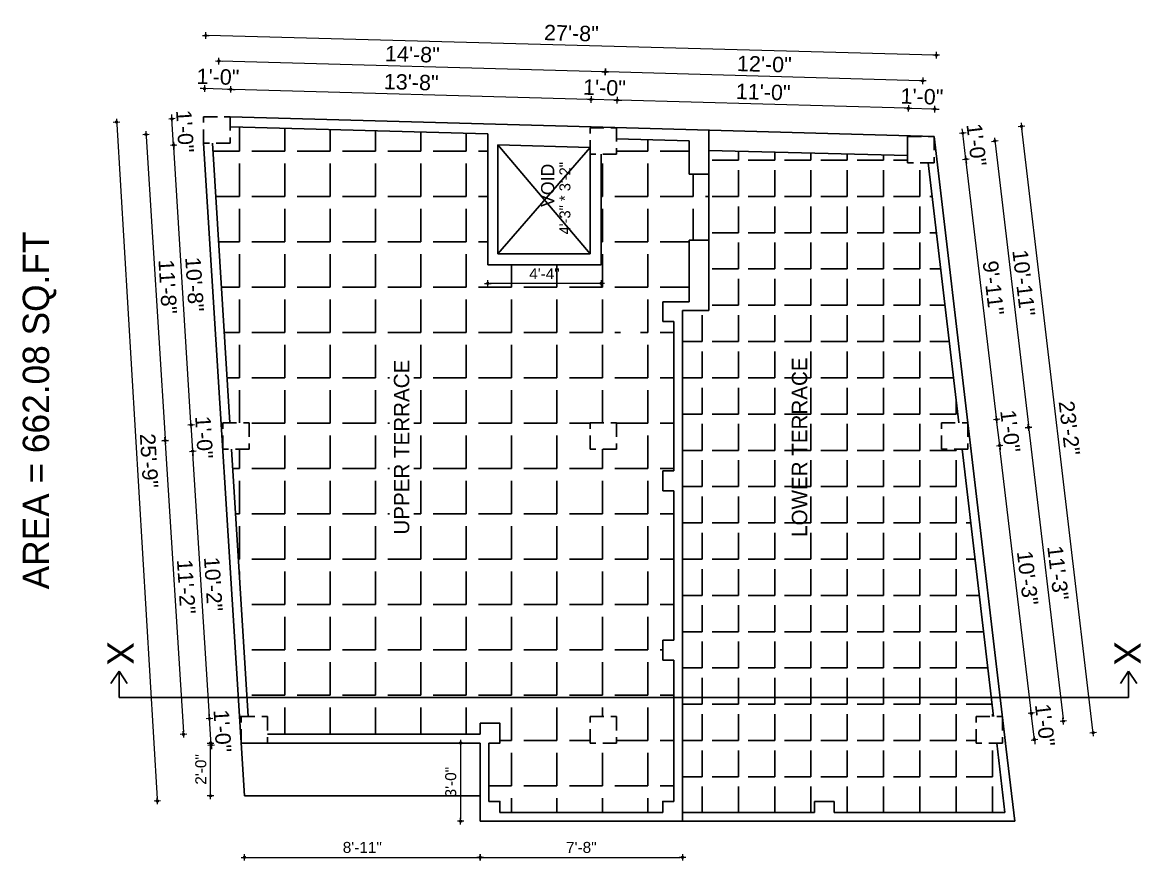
# Model space of a CAD drawing. Header units: inches. Extents: x 10143 to 33197, y -150 to 3760.
# Drawn here: x 27609 to 28117, y 2738 to 3120 of the extents above; entities that cross this region are included whole.
import ezdxf
from ezdxf.enums import TextEntityAlignment as Align

# ---------------------------------------------------------------- set-up
doc = ezdxf.new("R2010")
doc.units = ezdxf.units.IN
doc.header["$LTSCALE"] = 0.5
doc.header["$MEASUREMENT"] = 0
doc.header["$PDMODE"] = 66
doc.linetypes.add('DASHED2', pattern=[0.375, 0.25, -0.125])
for name, color, linetype, lineweight in [('DW TEXT', 92, 'Continuous', 15), ('hatch', 9, 'Continuous', 0), ('Toilet', 7, 'Continuous', 25)]:
    doc.layers.add(name, color=color, linetype=linetype, lineweight=lineweight)
doc.styles.add('CEN', font='GOTHIC.TTF')
doc.styles.get("Standard").update_dxf_attribs({"font": 'arial.ttf'})
doc.dimstyles.new('S8', dxfattribs={"dimtxt": 5, "dimasz": 1, "dimexe": 6, "dimexo": 18, "dimgap": 1.9375, "dimtad": 1, "dimdec": 0, "dimzin": 3, "dimdsep": 46, "dimlunit": 4, "dimtxsty": 'Standard', "dimblk": 'dot 2', "dimcen": 12, "dimse1": 1, "dimse2": 1, "dimclrd": 1, "dimclre": 1, "dimclrt": 256, "dimadec": 0, "dimazin": 0, "dimtfac": 0.75, "dimtdec": 0, "dimtix": 1, "dimtmove": 1, "dimatfit": 3, "dimldrblk": 'DOT', "dimfxl": 1, "dimtolj": 1, "dimtzin": 0, "dimlwd": 9, "dimlwe": 9, "dimarcsym": 0})
pattern_1 = [(90, (29584.12, -20471.976), (-20.625, 6e-15), [15, -5.625]), (180, (29584.12, -20471.976), (-8e-15, -20.625), [15, -5.625])]
pattern_2 = [(90, (29584.12, -20471.976), (-16.5, 5e-15), [12, -4.5]), (180, (29584.12, -20471.976), (-6e-15, -16.5), [12, -4.5])]

# ---------------------------------------------------------------- blocks, each defined once
blk = doc.blocks.new('dot1')
at = {"layer": 'hatch'}
h = blk.add_hatch(color=256, dxfattribs=at)
edge = h.paths.add_edge_path()
edge.add_arc((0, 0), 1, 0, 360)
for p, q in [((3, 0), (-3, 0)), ((0, 3), (0, -3))]:
    blk.add_line(p, q, dxfattribs=at)
blk.add_circle((0, 0), 1, dxfattribs=at)
blk = doc.blocks.new('dot 2')
at = {"layer": 'hatch', "xscale": 0.5, "yscale": 0.5, "zscale": 0.5}
blk.add_blockref('dot1', (0, 0), dxfattribs=at)
blk = doc.blocks.new('*D2130')
at = {"layer": 'Defpoints', "color": 0, "transparency": 16777216}
for p in [(28054.2, 2803.88), (28067.32, 2805.42), (28055.62, 2791.88)]:
    blk.add_point(p, dxfattribs=at)
at = {"layer": 'Toilet', "color": 1, "lineweight": 9, "transparency": 16777216}
for p, q in [((28067.2, 2806.42), (28067.08, 2807.41)), ((28068.73, 2793.42), (28067.32, 2805.42)), ((28068.85, 2792.43), (28068.97, 2791.44))]:
    blk.add_line(p, q, dxfattribs=at)
for p, rotation in [((28067.32, 2805.42), 276.7273510482261), ((28068.73, 2793.42), 96.72735104822614)]:
    blk.add_blockref('dot 2', p, dxfattribs=dict(at, rotation=rotation))
at = {"layer": 'Toilet', "transparency": 16777216, "insert": (28073.5, 2800.07), "char_height": 7, "attachment_point": 5, "rotation": 276.7274}
blk.add_mtext('\\A1;1\'-0"', dxfattribs=at)
blk = doc.blocks.new('_Dot')
at = {"color": 0, "linetype": 'ByBlock', "lineweight": -2}
blk.add_line((-0.5, 0), (-1, 0), dxfattribs=at)
at = {"color": 0, "linetype": 'ByBlock', "const_width": 0.5}
blk.add_lwpolyline([(-0.25, 0, 1), (0.25, 0, 1)], format="xyb", close=True, dxfattribs=at)
blk = doc.blocks.new('*D2131')
at = {"layer": 'Defpoints', "color": 0, "transparency": 16777216}
for p in [(28038.44, 2925.5), (28052.95, 2927.21), (28054.2, 2803.88)]:
    blk.add_point(p, dxfattribs=at)
at = {"layer": 'Toilet', "color": 1, "lineweight": 9, "transparency": 16777216}
blk.add_line((28067.2, 2806.42), (28053.07, 2926.22), dxfattribs=at)
for p, rotation in [((28052.95, 2927.21), 96.72735104826442), ((28067.32, 2805.42), 276.7273510482644)]:
    blk.add_blockref('dot 2', p, dxfattribs=dict(at, rotation=rotation))
at = {"layer": 'Toilet', "transparency": 16777216, "insert": (28065.61, 2866.96), "char_height": 7, "attachment_point": 5, "rotation": 276.7274}
blk.add_mtext('\\A1;10\'-3"', dxfattribs=at)
blk = doc.blocks.new('*D2132')
at = {"layer": 'Defpoints', "color": 0, "transparency": 16777216}
for p in [(28051.56, 2939.05), (28038.44, 2937.5), (28038.44, 2925.5)]:
    blk.add_point(p, dxfattribs=at)
at = {"layer": 'Toilet', "color": 1, "lineweight": 9, "transparency": 16777216}
for p, q in [((28051.44, 2940.04), (28051.32, 2941.03)), ((28052.95, 2927.21), (28051.56, 2939.05)), ((28053.07, 2926.22), (28053.19, 2925.22))]:
    blk.add_line(p, q, dxfattribs=at)
for p, rotation in [((28051.56, 2939.05), 276.7273510482644), ((28052.95, 2927.21), 96.72735104826442)]:
    blk.add_blockref('dot 2', p, dxfattribs=dict(at, rotation=rotation))
at = {"layer": 'Toilet', "transparency": 16777216, "insert": (28057.73, 2933.77), "char_height": 7, "attachment_point": 5, "rotation": 276.7274}
blk.add_mtext('\\A1;1\'-0"', dxfattribs=at)
blk = doc.blocks.new('*D2133')
at = {"layer": 'Defpoints', "color": 0, "transparency": 16777216}
for p in [(28037.58, 3057.49), (28023.08, 3055.78), (28038.44, 2937.5)]:
    blk.add_point(p, dxfattribs=at)
at = {"layer": 'Toilet', "color": 1, "lineweight": 9, "transparency": 16777216}
blk.add_line((28051.44, 2940.04), (28037.7, 3056.5), dxfattribs=at)
for p, rotation in [((28037.58, 3057.49), 96.72735104826442), ((28051.56, 2939.05), 276.7273510482644)]:
    blk.add_blockref('dot 2', p, dxfattribs=dict(at, rotation=rotation))
at = {"layer": 'Toilet', "transparency": 16777216, "insert": (28050.04, 2998.91), "char_height": 7, "attachment_point": 5, "rotation": 276.7274}
blk.add_mtext('\\A1;9\'-11"', dxfattribs=at)
blk = doc.blocks.new('*D2134')
at = {"layer": 'Defpoints', "color": 0, "transparency": 16777216}
for p in [(28023.08, 3067.78), (28036.19, 3069.32), (28023.08, 3055.78)]:
    blk.add_point(p, dxfattribs=at)
at = {"layer": 'Toilet', "color": 1, "lineweight": 9, "transparency": 16777216}
for p, q in [((28036.07, 3070.32), (28035.95, 3071.31)), ((28037.58, 3057.49), (28036.19, 3069.32)), ((28037.7, 3056.5), (28037.82, 3055.5))]:
    blk.add_line(p, q, dxfattribs=at)
for p, rotation in [((28036.19, 3069.32), 276.7273510482644), ((28037.58, 3057.49), 96.72735104826442)]:
    blk.add_blockref('dot 2', p, dxfattribs=dict(at, rotation=rotation))
at = {"layer": 'Toilet', "transparency": 16777216, "insert": (28042.36, 3064.05), "char_height": 7, "attachment_point": 5, "rotation": 276.7274}
blk.add_mtext('\\A1;1\'-0"', dxfattribs=at)
blk = doc.blocks.new('*D2135')
at = {"layer": 'Defpoints', "color": 0, "transparency": 16777216}
for p in [(28017.08, 3061.78), (28066.08, 2935.47), (28032.44, 2931.5)]:
    blk.add_point(p, dxfattribs=at)
at = {"layer": 'Toilet', "color": 1, "lineweight": 9, "transparency": 16777216}
blk.add_line((28050.83, 3064.75), (28065.97, 2936.46), dxfattribs=at)
for p, rotation in [((28050.72, 3065.75), 96.72735104822522), ((28066.08, 2935.47), 276.7273510482252)]:
    blk.add_blockref('dot 2', p, dxfattribs=dict(at, rotation=rotation))
at = {"layer": 'Toilet', "transparency": 16777216, "insert": (28063.87, 3001.25), "char_height": 7, "attachment_point": 5, "rotation": 276.7274}
blk.add_mtext('\\A1;10\'-11"', dxfattribs=at)
blk = doc.blocks.new('*D2136')
at = {"layer": 'Defpoints', "color": 0, "transparency": 16777216}
for p in [(28032.44, 2931.5), (28081.85, 2801.84), (28048.2, 2797.88)]:
    blk.add_point(p, dxfattribs=at)
at = {"layer": 'Toilet', "color": 1, "lineweight": 9, "transparency": 16777216}
blk.add_line((28066.2, 2934.47), (28081.73, 2802.84), dxfattribs=at)
for p, rotation in [((28066.08, 2935.47), 96.72735104826452), ((28081.85, 2801.84), 276.7273510482645)]:
    blk.add_blockref('dot 2', p, dxfattribs=dict(at, rotation=rotation))
at = {"layer": 'Toilet', "transparency": 16777216, "insert": (28079.44, 2869.3), "char_height": 7, "attachment_point": 5, "rotation": 276.7274}
blk.add_mtext('\\A1;11\'-3"', dxfattribs=at)
blk = doc.blocks.new('*D2137')
at = {"layer": 'Defpoints', "color": 0, "transparency": 16777216}
for p in [(28062.87, 3072.47), (28023.08, 3067.78), (28055.62, 2791.88)]:
    blk.add_point(p, dxfattribs=at)
at = {"layer": 'Toilet', "color": 1, "lineweight": 9, "transparency": 16777216}
blk.add_line((28095.3, 2797.56), (28062.99, 3071.48), dxfattribs=at)
for p, rotation in [((28062.87, 3072.47), 96.72735104822537), ((28095.42, 2796.57), 276.7273510482254)]:
    blk.add_blockref('dot 2', p, dxfattribs=dict(at, rotation=rotation))
at = {"layer": 'Toilet', "transparency": 16777216, "insert": (28084.62, 2935.17), "char_height": 7, "attachment_point": 5, "rotation": 276.7274}
blk.add_mtext('\\A1;23\'-2"', dxfattribs=at)
blk = doc.blocks.new('*D2138')
at = {"layer": 'Defpoints', "color": 0, "transparency": 16777216}
for p in [(27873.59, 3097.21), (27872.71, 3065.82), (28017.08, 3061.78)]:
    blk.add_point(p, dxfattribs=at)
at = {"layer": 'Toilet', "color": 1, "lineweight": 9, "transparency": 16777216}
blk.add_line((28016.96, 3093.19), (27874.59, 3097.18), dxfattribs=at)
for p, rotation in [((27873.59, 3097.21), 178.3940478382747), ((28017.95, 3093.16), 358.3940478382747)]:
    blk.add_blockref('dot 2', p, dxfattribs=dict(at, rotation=rotation))
at = {"layer": 'Toilet', "transparency": 16777216, "insert": (27945.93, 3100.69), "char_height": 7, "attachment_point": 5, "rotation": 358.394}
blk.add_mtext('\\A1;12\'-0"', dxfattribs=at)
blk = doc.blocks.new('*D2139')
at = {"layer": 'Defpoints', "color": 0, "transparency": 16777216}
for p in [(27697.86, 3102.13), (27696.98, 3070.75), (27872.71, 3065.82)]:
    blk.add_point(p, dxfattribs=at)
at = {"layer": 'Toilet', "color": 1, "lineweight": 9, "transparency": 16777216}
blk.add_line((27872.59, 3097.23), (27698.86, 3102.1), dxfattribs=at)
for p, rotation in [((27697.86, 3102.13), 178.3940478382136), ((27873.59, 3097.21), 358.3940478382136)]:
    blk.add_blockref('dot 2', p, dxfattribs=dict(at, rotation=rotation))
at = {"layer": 'Toilet', "transparency": 16777216, "insert": (27785.88, 3105.18), "char_height": 7, "attachment_point": 5, "rotation": 358.394}
blk.add_mtext('\\A1;14\'-8"', dxfattribs=at)
blk = doc.blocks.new('*D2044')
at = {"layer": 'Defpoints', "color": 0, "transparency": 16777216}
for p in [(28011.43, 3080.62), (28011.08, 3068.11), (28023.08, 3067.78)]:
    blk.add_point(p, dxfattribs=at)
at = {"layer": 'Toilet', "color": 1, "lineweight": 9, "transparency": 16777216}
for p, q in [((28010.43, 3080.65), (28009.43, 3080.68)), ((28023.43, 3080.29), (28011.43, 3080.62)), ((28024.43, 3080.26), (28025.43, 3080.23))]:
    blk.add_line(p, q, dxfattribs=at)
for p, rotation in [((28011.43, 3080.62), 358.3940478382726), ((28023.43, 3080.29), 178.3940478382726)]:
    blk.add_blockref('dot 2', p, dxfattribs=dict(at, rotation=rotation))
at = {"layer": 'Toilet', "transparency": 16777216, "insert": (28017.58, 3085.96), "char_height": 7, "attachment_point": 5, "rotation": 358.394}
blk.add_mtext('\\A1;1\'-0"', dxfattribs=at)
blk = doc.blocks.new('*D2140')
at = {"layer": 'Defpoints', "color": 0, "transparency": 16777216}
for p in [(27879.06, 3084.33), (27878.71, 3071.82), (28011.08, 3068.11)]:
    blk.add_point(p, dxfattribs=at)
at = {"layer": 'Toilet', "color": 1, "lineweight": 9, "transparency": 16777216}
blk.add_line((28010.43, 3080.65), (27880.06, 3084.31), dxfattribs=at)
for p, rotation in [((27879.06, 3084.33), 178.3940478382136), ((28011.43, 3080.62), 358.3940478382136)]:
    blk.add_blockref('dot 2', p, dxfattribs=dict(at, rotation=rotation))
at = {"layer": 'Toilet', "transparency": 16777216, "insert": (27945.4, 3087.99), "char_height": 7, "attachment_point": 5, "rotation": 358.394}
blk.add_mtext('\\A1;11\'-0"', dxfattribs=at)
blk = doc.blocks.new('*D2141')
at = {"layer": 'Defpoints', "color": 0, "transparency": 16777216}
for p in [(27867.07, 3084.67), (27866.71, 3071.82), (27878.71, 3071.82)]:
    blk.add_point(p, dxfattribs=at)
at = {"layer": 'Toilet', "color": 1, "lineweight": 9, "transparency": 16777216}
for p, q in [((27866.07, 3084.7), (27865.07, 3084.73)), ((27879.06, 3084.33), (27867.07, 3084.67)), ((27880.06, 3084.31), (27881.06, 3084.28))]:
    blk.add_line(p, q, dxfattribs=at)
for p, rotation in [((27867.07, 3084.67), 358.3940478382136), ((27879.06, 3084.33), 178.3940478382136)]:
    blk.add_blockref('dot 2', p, dxfattribs=dict(at, rotation=rotation))
at = {"layer": 'Toilet', "transparency": 16777216, "insert": (27873.22, 3090.01), "char_height": 7, "attachment_point": 5, "rotation": 358.394}
blk.add_mtext('\\A1;1\'-0"', dxfattribs=at)
blk = doc.blocks.new('*D2142')
at = {"layer": 'Defpoints', "color": 0, "transparency": 16777216}
for p in [(27703.33, 3089.26), (27702.98, 3076.75), (27866.71, 3071.82)]:
    blk.add_point(p, dxfattribs=at)
at = {"layer": 'Toilet', "color": 1, "lineweight": 9, "transparency": 16777216}
blk.add_line((27866.07, 3084.7), (27704.33, 3089.23), dxfattribs=at)
for p, rotation in [((27703.33, 3089.26), 178.3940478382136), ((27867.07, 3084.67), 358.3940478382136)]:
    blk.add_blockref('dot 2', p, dxfattribs=dict(at, rotation=rotation))
at = {"layer": 'Toilet', "transparency": 16777216, "insert": (27785.36, 3092.48), "char_height": 7, "attachment_point": 5, "rotation": 358.394}
blk.add_mtext('\\A1;13\'-8"', dxfattribs=at)
blk = doc.blocks.new('*D2143')
at = {"layer": 'Defpoints', "color": 0, "transparency": 16777216}
for p in [(27691.34, 3089.6), (27690.98, 3076.75), (27702.98, 3076.75)]:
    blk.add_point(p, dxfattribs=at)
at = {"layer": 'Toilet', "color": 1, "lineweight": 9, "transparency": 16777216}
for p, q in [((27690.34, 3089.62), (27689.34, 3089.65)), ((27703.33, 3089.26), (27691.34, 3089.6)), ((27704.33, 3089.23), (27705.33, 3089.2))]:
    blk.add_line(p, q, dxfattribs=at)
for p, rotation in [((27691.34, 3089.6), 358.3940478382136), ((27703.33, 3089.26), 178.3940478382136)]:
    blk.add_blockref('dot 2', p, dxfattribs=dict(at, rotation=rotation))
at = {"layer": 'Toilet', "transparency": 16777216, "insert": (27697.49, 3094.94), "char_height": 7, "attachment_point": 5, "rotation": 358.394}
blk.add_mtext('\\A1;1\'-0"', dxfattribs=at)
blk = doc.blocks.new('*D2144')
at = {"layer": 'Defpoints', "color": 0, "transparency": 16777216}
for p in [(27691.98, 3113.77), (27690.98, 3076.75), (28023.08, 3067.78)]:
    blk.add_point(p, dxfattribs=at)
at = {"layer": 'Toilet', "color": 1, "lineweight": 9, "transparency": 16777216}
blk.add_line((28023.08, 3104.82), (27692.98, 3113.74), dxfattribs=at)
for p, rotation in [((27691.98, 3113.77), 178.452048590756), ((28024.08, 3104.79), 358.452048590756)]:
    blk.add_blockref('dot 2', p, dxfattribs=dict(at, rotation=rotation))
at = {"layer": 'Toilet', "transparency": 16777216, "insert": (27858.18, 3114.79), "char_height": 7, "attachment_point": 5, "rotation": 358.452}
blk.add_mtext('\\A1;27\'-8"', dxfattribs=at)
blk = doc.blocks.new('*D2145')
at = {"layer": 'Defpoints', "color": 0, "transparency": 16777216}
for p in [(27693.63, 2803.02), (27707.28, 2803.88), (27708.03, 2791.88)]:
    blk.add_point(p, dxfattribs=at)
at = {"layer": 'Toilet', "color": 1, "lineweight": 9, "transparency": 16777216}
for p, q in [((27693.57, 2804.02), (27693.51, 2805.02)), ((27694.38, 2791.02), (27693.63, 2803.02)), ((27694.44, 2790.03), (27694.5, 2789.03))]:
    blk.add_line(p, q, dxfattribs=at)
for p, rotation in [((27693.63, 2803.02), 273.575827605936), ((27694.38, 2791.02), 93.57582760593601)]:
    blk.add_blockref('dot 2', p, dxfattribs=dict(at, rotation=rotation))
at = {"layer": 'Toilet', "transparency": 16777216, "insert": (27699.51, 2797.37), "char_height": 7, "attachment_point": 5, "rotation": 273.5758}
blk.add_mtext('\\A1;1\'-0"', dxfattribs=at)
blk = doc.blocks.new('*D2146')
at = {"layer": 'Defpoints', "color": 0, "transparency": 16777216}
for p in [(27686.03, 2924.65), (27699.68, 2925.5), (27707.28, 2803.88)]:
    blk.add_point(p, dxfattribs=at)
at = {"layer": 'Toilet', "color": 1, "lineweight": 9, "transparency": 16777216}
blk.add_line((27693.57, 2804.02), (27686.09, 2923.65), dxfattribs=at)
for p, rotation in [((27686.03, 2924.65), 93.5758276059219), ((27693.63, 2803.02), 273.5758276059219)]:
    blk.add_blockref('dot 2', p, dxfattribs=dict(at, rotation=rotation))
at = {"layer": 'Toilet', "transparency": 16777216, "insert": (27695.33, 2864.18), "char_height": 7, "attachment_point": 5, "rotation": 273.5758}
blk.add_mtext('\\A1;10\'-2"', dxfattribs=at)
blk = doc.blocks.new('*D2147')
at = {"layer": 'Defpoints', "color": 0, "transparency": 16777216}
for p in [(27685.28, 2936.6), (27699.68, 2937.5), (27699.68, 2925.5)]:
    blk.add_point(p, dxfattribs=at)
at = {"layer": 'Toilet', "color": 1, "lineweight": 9, "transparency": 16777216}
for p, q in [((27685.22, 2937.6), (27685.16, 2938.59)), ((27686.03, 2924.65), (27685.28, 2936.6)), ((27686.09, 2923.65), (27686.15, 2922.65))]:
    blk.add_line(p, q, dxfattribs=at)
for p, rotation in [((27685.28, 2936.6), 273.5758276059219), ((27686.03, 2924.65), 93.5758276059219)]:
    blk.add_blockref('dot 2', p, dxfattribs=dict(at, rotation=rotation))
at = {"layer": 'Toilet', "transparency": 16777216, "insert": (27691.16, 2930.97), "char_height": 7, "attachment_point": 5, "rotation": 273.5758}
blk.add_mtext('\\A1;1\'-0"', dxfattribs=at)
blk = doc.blocks.new('*D2148')
at = {"layer": 'Defpoints', "color": 0, "transparency": 16777216}
for p in [(27677.33, 3063.9), (27690.98, 3064.75), (27699.68, 2937.5)]:
    blk.add_point(p, dxfattribs=at)
at = {"layer": 'Toilet', "color": 1, "lineweight": 9, "transparency": 16777216}
blk.add_line((27685.22, 2937.6), (27677.39, 3062.9), dxfattribs=at)
for p, rotation in [((27677.33, 3063.9), 93.5758276059219), ((27685.28, 2936.6), 273.5758276059219)]:
    blk.add_blockref('dot 2', p, dxfattribs=dict(at, rotation=rotation))
at = {"layer": 'Toilet', "transparency": 16777216, "insert": (27686.81, 3000.59), "char_height": 7, "attachment_point": 5, "rotation": 273.5758}
blk.add_mtext('\\A1;10\'-8"', dxfattribs=at)
blk = doc.blocks.new('*D2149')
at = {"layer": 'Defpoints', "color": 0, "transparency": 16777216}
for p in [(27690.98, 3076.75), (27676.58, 3075.85), (27690.98, 3064.75)]:
    blk.add_point(p, dxfattribs=at)
at = {"layer": 'Toilet', "color": 1, "lineweight": 9, "transparency": 16777216}
for p, q in [((27676.52, 3076.85), (27676.46, 3077.85)), ((27677.33, 3063.9), (27676.58, 3075.85)), ((27677.39, 3062.9), (27677.45, 3061.9))]:
    blk.add_line(p, q, dxfattribs=at)
for p, rotation in [((27676.58, 3075.85), 273.5758276059219), ((27677.33, 3063.9), 93.5758276059219)]:
    blk.add_blockref('dot 2', p, dxfattribs=dict(at, rotation=rotation))
at = {"layer": 'Toilet', "transparency": 16777216, "insert": (27682.46, 3070.22), "char_height": 7, "attachment_point": 5, "rotation": 273.5758}
blk.add_mtext('\\A1;1\'-0"', dxfattribs=at)
blk = doc.blocks.new('*D2150')
at = {"layer": 'Defpoints', "color": 0, "transparency": 16777216}
for p in [(27696.98, 3070.75), (27673.47, 2929.49), (27705.68, 2931.5)]:
    blk.add_point(p, dxfattribs=at)
at = {"layer": 'Toilet', "color": 1, "lineweight": 9, "transparency": 16777216}
blk.add_line((27664.83, 3067.74), (27673.41, 2930.48), dxfattribs=at)
for p, rotation in [((27664.77, 3068.74), 93.57584364637044), ((27673.47, 2929.49), 273.5758436463705)]:
    blk.add_blockref('dot 2', p, dxfattribs=dict(at, rotation=rotation))
at = {"layer": 'Toilet', "transparency": 16777216, "insert": (27674.62, 2999.46), "char_height": 7, "attachment_point": 5, "rotation": 273.5758}
blk.add_mtext('\\A1;11\'-8"', dxfattribs=at)
blk = doc.blocks.new('*D2151')
at = {"layer": 'Defpoints', "color": 0, "transparency": 16777216}
for p in [(27705.68, 2931.5), (27714.03, 2797.88), (27681.82, 2795.86)]:
    blk.add_point(p, dxfattribs=at)
at = {"layer": 'Toilet', "color": 1, "lineweight": 9, "transparency": 16777216}
blk.add_line((27673.53, 2928.49), (27681.76, 2796.86), dxfattribs=at)
for p, rotation in [((27673.47, 2929.49), 93.57584364624073), ((27681.82, 2795.86), 273.5758436462407)]:
    blk.add_blockref('dot 2', p, dxfattribs=dict(at, rotation=rotation))
at = {"layer": 'Toilet', "transparency": 16777216, "insert": (27683.08, 2863.01), "char_height": 7, "attachment_point": 5, "rotation": 273.5758}
blk.add_mtext('\\A1;11\'-2"', dxfattribs=at)
blk = doc.blocks.new('*D2152')
at = {"layer": 'Defpoints', "color": 0, "transparency": 16777216}
for p in [(27690.98, 3076.75), (27709.53, 2767.88), (27669.92, 2765.5)]:
    blk.add_point(p, dxfattribs=at)
at = {"layer": 'Toilet', "color": 1, "lineweight": 9, "transparency": 16777216}
blk.add_line((27651.43, 3073.37), (27669.86, 2766.5), dxfattribs=at)
for p, rotation in [((27651.37, 3074.37), 93.43725126319343), ((27669.92, 2765.5), 273.4372512631934)]:
    blk.add_blockref('dot 2', p, dxfattribs=dict(at, rotation=rotation))
at = {"layer": 'Toilet', "transparency": 16777216, "insert": (27666.15, 2920.27), "char_height": 7, "attachment_point": 5, "rotation": 273.4373}
blk.add_mtext('\\A1;25\'-9"', dxfattribs=at)
blk = doc.blocks.new('*D2153')
at = {"layer": 'Defpoints', "color": 0, "transparency": 16777216}
for p in [(27816.71, 2756.31), (27908.71, 2756.31), (27908.71, 2739.88)]:
    blk.add_point(p, dxfattribs=at)
at = {"layer": 'Toilet', "color": 1, "lineweight": 9, "transparency": 16777216}
blk.add_line((27817.71, 2739.88), (27907.71, 2739.88), dxfattribs=at)
at = {"layer": 'Toilet', "color": 1, "lineweight": 9, "transparency": 16777216, "rotation": 180}
blk.add_blockref('dot 2', (27816.71, 2739.88), dxfattribs=at)
at = {"layer": 'Toilet', "color": 1, "lineweight": 9, "transparency": 16777216}
blk.add_blockref('dot 2', (27908.71, 2739.88), dxfattribs=at)
at = {"layer": 'Toilet', "transparency": 16777216, "insert": (27862.71, 2744.37), "char_height": 5, "attachment_point": 5}
blk.add_mtext('\\A1;7\'-8"', dxfattribs=at)
blk = doc.blocks.new('*D2045')
at = {"layer": 'Defpoints', "color": 0, "transparency": 16777216}
for p in [(27709.53, 2767.88), (27816.71, 2765.31), (27816.71, 2739.88)]:
    blk.add_point(p, dxfattribs=at)
at = {"layer": 'Toilet', "color": 1, "lineweight": 9, "transparency": 16777216}
blk.add_line((27710.53, 2739.88), (27815.71, 2739.88), dxfattribs=at)
at = {"layer": 'Toilet', "color": 1, "lineweight": 9, "transparency": 16777216, "rotation": 180}
blk.add_blockref('dot 2', (27709.53, 2739.88), dxfattribs=at)
at = {"layer": 'Toilet', "color": 1, "lineweight": 9, "transparency": 16777216}
blk.add_blockref('dot 2', (27816.71, 2739.88), dxfattribs=at)
at = {"layer": 'Toilet', "transparency": 16777216, "insert": (27763.12, 2744.37), "char_height": 5, "attachment_point": 5}
blk.add_mtext('\\A1;8\'-11"', dxfattribs=at)
blk = doc.blocks.new('*D2154')
at = {"layer": 'Defpoints', "color": 0, "transparency": 16777216}
for p in [(27820.21, 3009.5), (27871.71, 3009.5), (27820.21, 3000.97)]:
    blk.add_point(p, dxfattribs=at)
at = {"layer": 'Toilet', "color": 1, "lineweight": 9, "transparency": 16777216}
blk.add_line((27870.71, 3000.97), (27821.21, 3000.97), dxfattribs=at)
at = {"layer": 'Toilet', "color": 1, "lineweight": 9, "transparency": 16777216, "rotation": 180}
blk.add_blockref('dot 2', (27820.21, 3000.97), dxfattribs=at)
at = {"layer": 'Toilet', "color": 1, "lineweight": 9, "transparency": 16777216}
blk.add_blockref('dot 2', (27871.71, 3000.97), dxfattribs=at)
at = {"layer": 'Toilet', "transparency": 16777216, "insert": (27845.96, 3005.41), "char_height": 5, "attachment_point": 5}
blk.add_mtext('\\A1;4\'-4"', dxfattribs=at)
blk = doc.blocks.new('*D2155')
at = {"layer": 'Defpoints', "color": 0, "transparency": 16777216}
for p in [(27816.71, 2791.88), (27807.84, 2756.31), (27816.71, 2756.31)]:
    blk.add_point(p, dxfattribs=at)
at = {"layer": 'Toilet', "color": 1, "lineweight": 9, "transparency": 16777216}
blk.add_line((27807.84, 2790.88), (27807.84, 2757.31), dxfattribs=at)
for p, rotation in [((27807.84, 2791.88), 90), ((27807.84, 2756.31), 270)]:
    blk.add_blockref('dot 2', p, dxfattribs=dict(at, rotation=rotation))
at = {"layer": 'Toilet', "transparency": 16777216, "insert": (27803.35, 2774.1), "char_height": 5, "attachment_point": 5, "rotation": 90}
blk.add_mtext('\\A1;3\'-0"', dxfattribs=at)

msp = doc.modelspace()

# ---------------------------------------------------------------- hatches: boundary and pattern name
at = {"layer": 'Toilet'}
h = msp.add_hatch(dxfattribs=at)
h.set_pattern_fill('ANGLE', color=256, scale=75, angle=90)
h.set_pattern_definition(pattern_1)
h.paths.add_polyline_path([(27820.21, 3009.5), (27820.21, 3069.08), (27702.98, 3072.14), (27702.98, 3064.75), (27694.99, 3064.75), (27702.94, 2937.5), (27711.68, 2937.5), (27711.68, 2925.5), (27703.69, 2925.5), (27710.74, 2812.63), (27904.71, 2812.63), (27904.71, 2829.64), (27899.71, 2829.64), (27899.71, 2838.64), (27904.71, 2838.64), (27904.71, 2906.64), (27899.71, 2906.64), (27899.71, 2915.64), (27904.71, 2915.64), (27904.71, 2983.64), (27899.71, 2983.64), (27899.71, 2992.64), (27911.71, 2992.64), (27911.71, 3020.64), (27920.71, 3020.64), (27920.71, 3050.64), (27911.71, 3050.64), (27911.71, 3065.9), (27878.71, 3066.82), (27878.71, 3059.82), (27871.71, 3059.82), (27871.71, 3009.5)])
h.paths.add_polyline_path([(27866.71, 2925.5), (27866.71, 2937.5), (27878.71, 2937.5), (27878.71, 2925.5)], flags=16)
h.paths.add_polyline_path([(27786.48, 2887.98), (27786.48, 2964.97), (27775.45, 2964.97), (27775.45, 2887.98)], flags=16)
h.paths.add_polyline_path([(27889.57, 2966.84), (27889.57, 2982.49), (27880.57, 2982.49), (27880.57, 2966.84)], flags=16)
h = msp.add_hatch(dxfattribs=at)
h.set_pattern_fill('ANGLE', color=256, scale=60, angle=90)
h.set_pattern_definition(pattern_2)
h.paths.add_polyline_path([(28035.83, 2925.5), (28026.44, 2925.5), (28026.44, 2937.5), (28034.41, 2937.5), (28020.46, 3055.78), (28011.08, 3055.78), (28011.08, 3059.1), (27920.71, 3061.46), (27920.71, 2988.64), (27908.71, 2988.64), (27908.71, 2812.63), (28049.14, 2812.63)])
h.paths.add_polyline_path([(27967.43, 2885.77), (27967.43, 2967.18), (27956.4, 2967.18), (27956.4, 2885.77)], flags=24)
h = msp.add_hatch(dxfattribs=at)
h.set_pattern_fill('ANGLE', color=256, scale=75, angle=90)
h.set_pattern_definition(pattern_1)
h.paths.add_polyline_path([(27710.74, 2812.63), (27711.29, 2803.88), (27720.03, 2803.88), (27720.03, 2795.88), (27816.71, 2795.88), (27816.71, 2800.88), (27825.71, 2800.88), (27825.71, 2791.88), (27820.71, 2791.88), (27820.71, 2765.31), (27825.71, 2765.31), (27825.71, 2760.31), (27899.71, 2760.31), (27899.71, 2765.31), (27904.71, 2765.31), (27904.71, 2812.63)])
h.paths.add_polyline_path([(27866.71, 2791.88), (27866.71, 2803.88), (27878.71, 2803.88), (27878.71, 2791.88)], flags=16)
h = msp.add_hatch(dxfattribs=at)
h.set_pattern_fill('ANGLE', color=256, scale=60, angle=90)
h.set_pattern_definition(pattern_2)
h.paths.add_polyline_path([(27908.71, 2812.63), (27908.71, 2760.31), (27968.71, 2760.31), (27968.71, 2765.31), (27977.71, 2765.31), (27977.71, 2760.31), (28055.31, 2760.31), (28051.62, 2791.88), (28042.2, 2791.88), (28042.2, 2803.88), (28050.18, 2803.88), (28049.14, 2812.63)])

# ---------------------------------------------------------------- linework, layer by layer
for p, q in [((27796.44, 3074.13), (27702.98, 3076.75)), ((27820.21, 3069.08), (27703.11, 3072.14)), ((27796.44, 3074.13), (27856.44, 3072.45)), ((28023.08, 3067.78), (27856.44, 3072.45)), ((27820.21, 3069.08), (27820.21, 3009.5)), ((27911.71, 3065.9), (27878.71, 3066.82)), ((27920.71, 2988.64), (27920.71, 3070.65)), ((28011.08, 3059.1), (28011.08, 3068.11)), ((28055.62, 2791.88), (28023.08, 3067.78)), ((27690.98, 3064.75), (27709.53, 2767.88)), ((27694.99, 3064.75), (27702.94, 2937.5)), ((27866.71, 3062.87), (27824.71, 3063.96)), ((27824.71, 3063.96), (27824.71, 3014.5)), ((27824.71, 3014.5), (27866.71, 3062.87)), ((27824.72, 3063.96), (27866.71, 3014.5)), ((27866.71, 3062.87), (27866.71, 3014.5)), ((27911.71, 3050.64), (27911.71, 3065.9)), ((28011.08, 3059.1), (27920.71, 3061.46)), ((27871.71, 3059.82), (27871.71, 3009.5)), ((28034.41, 2937.5), (28020.46, 3055.78)), ((27920.71, 3050.64), (27911.71, 3050.64)), ((27911.71, 2992.64), (27911.71, 3020.64)), ((27920.71, 3020.64), (27911.71, 3020.64)), ((27866.71, 3014.5), (27824.71, 3014.5)), ((27871.71, 3009.5), (27820.21, 3009.5)), ((27911.71, 2992.64), (27899.71, 2992.64)), ((27899.71, 2992.64), (27899.71, 2983.64)), ((27920.71, 2988.64), (27908.71, 2988.64)), ((27908.71, 2988.64), (27908.71, 2756.31)), ((27904.71, 2983.64), (27899.71, 2983.64)), ((27904.71, 2983.64), (27904.71, 2915.64)), ((27703.69, 2925.5), (27711.29, 2803.88)), ((28050.18, 2803.88), (28035.83, 2925.5)), ((27904.71, 2915.64), (27899.71, 2915.64)), ((27899.71, 2906.64), (27899.71, 2915.64)), ((27904.71, 2906.64), (27899.71, 2906.64)), ((27904.71, 2906.64), (27904.71, 2838.64)), ((27904.71, 2838.64), (27899.71, 2838.64)), ((27899.71, 2829.64), (27899.71, 2838.64)), ((27904.71, 2829.64), (27899.71, 2829.64)), ((27904.71, 2829.64), (27904.71, 2765.31)), ((27652.54, 2824.63), (27648.84, 2818.96)), ((27652.54, 2812.63), (27652.54, 2824.63)), ((27652.54, 2824.63), (27656.24, 2818.96)), ((28111.58, 2824.63), (28107.88, 2818.96)), ((28111.58, 2812.63), (28111.58, 2824.63)), ((28111.58, 2824.63), (28115.28, 2818.96)), ((27652.54, 2812.63), (28111.58, 2812.63)), ((27708.03, 2803.88), (27707.28, 2803.88)), ((27708.03, 2791.88), (27816.71, 2791.88)), ((27720.03, 2795.88), (27816.71, 2795.88)), ((27816.71, 2791.88), (27816.71, 2756.31)), ((27820.71, 2791.88), (27820.71, 2765.31)), ((28051.59, 2791.88), (28055.31, 2760.31)), ((28055.5, 2792.93), (28059.81, 2756.31)), ((27709.53, 2767.88), (27816.71, 2767.88)), ((27968.71, 2765.31), (27968.71, 2760.31)), ((27977.71, 2765.31), (27968.71, 2765.31)), ((27977.71, 2765.31), (27977.71, 2760.31)), ((27816.71, 2756.31), (28059.81, 2756.31)), ((27825.71, 2760.31), (27899.71, 2760.31)), ((27908.71, 2760.31), (27968.71, 2760.31)), ((27977.71, 2760.31), (28055.31, 2760.31))]:
    msp.add_line(p, q, dxfattribs=at)
at = {"layer": 'Toilet', "linetype": 'DASHED2', "ltscale": 50}
for points in [[(27702.98, 3064.75), (27690.98, 3064.75), (27690.98, 3076.75), (27702.98, 3076.75)], [(27878.71, 3059.82), (27866.71, 3059.82), (27866.71, 3071.82), (27878.71, 3071.82)], [(28023.08, 3055.78), (28011.08, 3055.78), (28011.08, 3067.78), (28023.08, 3067.78)], [(27711.68, 2925.5), (27699.68, 2925.5), (27699.68, 2937.5), (27711.68, 2937.5)], [(27878.71, 2925.5), (27866.71, 2925.5), (27866.71, 2937.5), (27878.71, 2937.5)], [(28038.44, 2925.5), (28026.44, 2925.5), (28026.44, 2937.5), (28038.44, 2937.5)], [(27720.03, 2791.88), (27708.03, 2791.88), (27708.03, 2803.88), (27720.03, 2803.88)], [(27878.71, 2791.88), (27866.71, 2791.88), (27866.71, 2803.88), (27878.71, 2803.88)], [(28054.2, 2791.88), (28042.2, 2791.88), (28042.2, 2803.88), (28054.2, 2803.88)]]:
    msp.add_lwpolyline(points, close=True, dxfattribs=at)
at = {"layer": 'Toilet'}
for points in [[(27816.71, 2795.88), (27816.71, 2800.88), (27825.71, 2800.88), (27825.71, 2791.88), (27820.71, 2791.88)], [(27820.71, 2765.31), (27825.71, 2765.31), (27825.71, 2760.31)], [(27904.71, 2765.31), (27899.71, 2765.31), (27899.71, 2760.31)]]:
    msp.add_lwpolyline(points, dxfattribs=at)

# ---------------------------------------------------------------- texts
at = {"layer": 'DW TEXT', "ltscale": 0.13, "style": 'CEN'}
for s, height, rotation, p in [('VOID', 6, 90, (27847.4, 3045.6)), ('4\'-3" * 3\'-2"', 5, 90, (27855.25, 3039.73)), ('AREA = 662.08 SQ.FT ', 12, 90, (27614.72, 2945.4)), ('UPPER TERRACE', 7, 90, (27780.97, 2926.48)), ('LOWER TERRACE', 7, 90, (27961.91, 2926.48)), ('X', 12, 270, (27653.11, 2832.68)), ('X', 12, 270, (28111.02, 2832.68))]:
    msp.add_text(s, height=height, rotation=rotation, dxfattribs=at).set_placement(p, align=Align.MIDDLE_CENTER)

# ---------------------------------------------------------------- dimensions: what is measured, and where the dimension line sits
at = {"layer": 'Toilet'}
for p1, p2, distance, picture, middle in [((28023.08, 3067.78), (27690.98, 3076.75), -37.03, '*D2144', (27858.18, 3114.79)), ((28017.08, 3061.78), (27872.71, 3065.82), -31.39, '*D2138', (27945.93, 3100.69)), ((28023.08, 3067.78), (28011.08, 3068.11), -12.51, '*D2044', (28017.58, 3085.96)), ((27690.98, 3076.75), (27709.53, 2767.88), -39.68, '*D2152', (27666.15, 2920.27)), ((28055.62, 2791.88), (28023.08, 3067.78), -40.07, '*D2137', (28084.62, 2935.17)), ((27696.98, 3070.75), (27705.68, 2931.5), -32.27, '*D2150', (27674.62, 2999.46)), ((28017.08, 3061.78), (28032.44, 2931.5), 33.88, '*D2135', (28063.87, 3001.25)), ((27708.03, 2791.88), (27707.28, 2803.88), 13.68, '*D2145', (27699.51, 2797.37)), ((28055.62, 2791.88), (28054.2, 2803.88), -13.2, '*D2130', (28073.5, 2800.07))]:
    dim = msp.add_aligned_dim(p1=p1, p2=p2, distance=distance, dimstyle='S8', override={"dimtxt": 7, "dimfxl": 2, "dimfxlon": 1, "dimarcsym": 1}, dxfattribs=at)
    dim.commit()
    dim.dimension.update_dxf_attribs({"geometry": picture, "text_midpoint": middle})
for base, p1, p2, angle, override, picture, middle in [((27697.86, 3102.13), (27872.71, 3065.82), (27696.98, 3070.75), 358.394, {"dimtxt": 7, "dimfxl": 2, "dimfxlon": 1, "dimarcsym": 1}, '*D2139', (27785.88, 3105.18)), ((27691.34, 3089.6), (27702.98, 3076.75), (27690.98, 3076.75), 358.394, {"dimtxt": 7, "dimfxl": 2, "dimfxlon": 1, "dimarcsym": 1}, '*D2143', (27697.49, 3094.94)), ((27703.33, 3089.26), (27866.71, 3071.82), (27702.98, 3076.75), 358.394, {"dimtxt": 7, "dimfxl": 2, "dimfxlon": 1, "dimarcsym": 1}, '*D2142', (27785.36, 3092.48)), ((27867.07, 3084.67), (27878.71, 3071.82), (27866.71, 3071.82), 358.394, {"dimtxt": 7, "dimfxl": 2, "dimfxlon": 1, "dimarcsym": 1}, '*D2141', (27873.22, 3090.01)), ((27879.06, 3084.33), (28011.08, 3068.11), (27878.71, 3071.82), 358.394, {"dimtxt": 7, "dimfxl": 2, "dimfxlon": 1, "dimarcsym": 1}, '*D2140', (27945.4, 3087.99)), ((27676.58, 3075.85), (27690.98, 3064.75), (27690.98, 3076.75), 273.5758, {"dimtxt": 7, "dimfxl": 2, "dimfxlon": 1, "dimarcsym": 1}, '*D2149', (27682.46, 3070.22)), ((28036.19, 3069.32), (28023.08, 3055.78), (28023.08, 3067.78), 276.7274, {"dimtxt": 7, "dimfxl": 2, "dimfxlon": 1, "dimarcsym": 1}, '*D2134', (28042.36, 3064.05)), ((27677.33, 3063.9), (27699.68, 2937.5), (27690.98, 3064.75), 273.5758, {"dimtxt": 7, "dimfxl": 2, "dimfxlon": 1, "dimarcsym": 1}, '*D2148', (27686.81, 3000.59)), ((28037.58, 3057.49), (28038.44, 2937.5), (28023.08, 3055.78), 276.7274, {"dimtxt": 7, "dimfxl": 2, "dimfxlon": 1, "dimarcsym": 1}, '*D2133', (28050.04, 2998.91)), ((27820.21271332, 3000.97330346), (27871.71271332, 3009.4982505), (27820.21271332, 3009.4982505), 180, {"dimfxl": 2, "dimfxlon": 1, "dimarcsym": 1}, '*D2154', (27845.96271332, 3005.41080346)), ((28051.56, 2939.05), (28038.44, 2925.5), (28038.44, 2937.5), 276.7274, {"dimtxt": 7, "dimfxl": 2, "dimfxlon": 1, "dimarcsym": 1}, '*D2132', (28057.73, 2933.77)), ((27685.28, 2936.6), (27699.68, 2925.5), (27699.68, 2937.5), 273.5758, {"dimtxt": 7, "dimfxl": 2, "dimfxlon": 1, "dimarcsym": 1}, '*D2147', (27691.16, 2930.97)), ((28081.85, 2801.84), (28032.44, 2931.5), (28048.2, 2797.88), 96.7274, {"dimtxt": 7, "dimfxl": 2, "dimfxlon": 1, "dimarcsym": 1}, '*D2136', (28079.44, 2869.3)), ((27681.82, 2795.86), (27705.68, 2931.5), (27714.03, 2797.88), 93.5758, {"dimtxt": 7, "dimfxl": 2, "dimfxlon": 1, "dimarcsym": 1}, '*D2151', (27683.08, 2863.01)), ((27686.03, 2924.65), (27707.28, 2803.88), (27699.68, 2925.5), 273.5758, {"dimtxt": 7, "dimfxl": 2, "dimfxlon": 1, "dimarcsym": 1}, '*D2146', (27695.33, 2864.18)), ((28052.95, 2927.21), (28054.2, 2803.88), (28038.44, 2925.5), 276.7274, {"dimtxt": 7, "dimfxl": 2, "dimfxlon": 1, "dimarcsym": 1}, '*D2131', (28065.61, 2866.96)), ((27807.84, 2756.31), (27816.71, 2791.88), (27816.71, 2756.31), 90, {"dimfxl": 2, "dimfxlon": 1, "dimarcsym": 1}, '*D2155', (27803.35, 2774.1)), ((27816.71, 2739.88), (27709.53, 2767.88), (27816.71, 2765.31), 180, {"dimfxl": 2, "dimfxlon": 1, "dimarcsym": 1}, '*D2045', (27763.12, 2744.37)), ((27908.71, 2739.88), (27816.71, 2756.31), (27908.71, 2756.31), 180, {"dimfxl": 2, "dimfxlon": 1, "dimarcsym": 1}, '*D2153', (27862.71, 2744.37))]:
    dim = msp.add_linear_dim(base=base, p1=p1, p2=p2, angle=angle, dimstyle='S8', override=override, dxfattribs=at)
    dim.commit()
    dim.dimension.update_dxf_attribs({"geometry": picture, "text_midpoint": middle})
msp.add_linear_dim(base=(27694.14, 2791.88), p1=(27709.53, 2767.88), p2=(27708.03, 2791.88), angle=90, dimstyle='S8', override={"dimfxl": 2, "dimfxlon": 1, "dimarcsym": 1}, dxfattribs=at).render()

doc.saveas('drawing.dxf')
